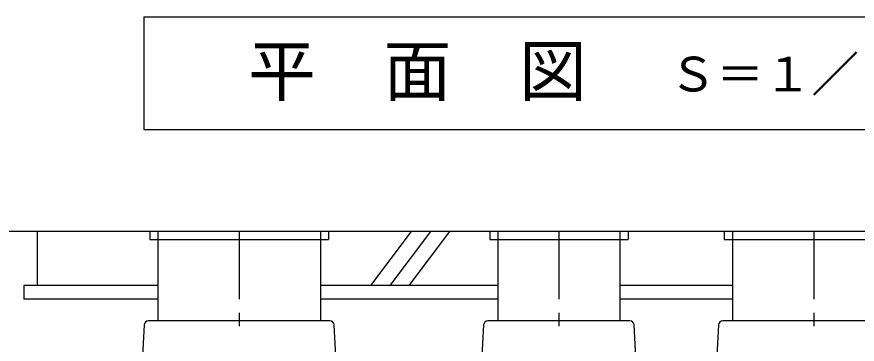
# Model space of a CAD drawing. Units: millimetres, scale not verified. Extents: x -14850 to 14850, y -10500 to 10500.
# Drawn here: x -10691 to -7590, y -3735 to -2526 of the extents above; entities that cross this region are included whole.
import ezdxf
from ezdxf.enums import TextEntityAlignment as Align

# ---------------------------------------------------------------- set-up
doc = ezdxf.new("R2010")
doc.units = ezdxf.units.MM
doc.header["$LTSCALE"] = 50
doc.linetypes.add('CHAIN1', pattern=[8, 5, -1, 1, -1])
doc.layers.add('0-1_機器', color=3, linetype='Continuous', lineweight=25)
doc.styles.add('ＭＳ ゴシック', font='')
doc.styles.get('ＭＳ ゴシック').set_extended_font_data('MS Gothic')

msp = doc.modelspace()

# ---------------------------------------------------------------- linework, layer by layer
at = {"layer": '0-1_機器'}
for p, q in [((-10222.58, -2526.35), (-10222.58, -2943.01)), ((-10222.58, -2526.35), (-6889.25, -2526.35)), ((-10222.58, -2943.01), (-6889.25, -2943.01)), ((-9535.59, -3648.89), (-10205.61, -3648.89)), ((-8428.59, -3648.89), (-8952.61, -3648.89)), ((-7415.59, -3648.89), (-8085.61, -3648.89)), ((-10221.59, -3664.05), (-10228.78, -3801.19)), ((-9512.43, -3801.19), (-9519.62, -3664.05)), ((-8968.59, -3664.05), (-8975.78, -3801.19)), ((-8403.94, -3829.62), (-8412.62, -3664.05)), ((-8101.59, -3664.05), (-8108.78, -3801.19))]:
    msp.add_line(p, q, dxfattribs=at)
at = {"layer": '0-1_機器', "color": 2}
for p, q in [((-6069.03, -3318.89), (-10790.62, -3318.89)), ((-10615.6, -3318.89), (-10615.6, -3518.89)), ((-10200.6, -3318.89), (-10200.6, -3348.89)), ((-10170.6, -3318.89), (-10170.6, -3648.89)), ((-9570.6, -3318.89), (-9570.6, -3648.89)), ((-9540.6, -3318.89), (-9540.6, -3348.89)), ((-9384.53, -3518.89), (-9234.53, -3318.89)), ((-9313.82, -3518.89), (-9163.82, -3318.89)), ((-9243.1, -3518.89), (-9093.1, -3318.89)), ((-8945.61, -3318.89), (-8945.61, -3348.89)), ((-8915.6, -3318.89), (-8915.6, -3648.89)), ((-8465.6, -3318.89), (-8465.6, -3648.89)), ((-8435.6, -3318.89), (-8435.6, -3348.89)), ((-8050.6, -3318.89), (-8050.6, -3648.89)), ((-10200.6, -3348.89), (-9540.6, -3348.89)), ((-8945.61, -3348.89), (-8435.6, -3348.89)), ((-10665.6, -3518.89), (-10665.6, -3568.89)), ((-10170.6, -3518.89), (-10665.6, -3518.89)), ((-8915.6, -3518.89), (-9570.6, -3518.89)), ((-8050.6, -3518.89), (-8465.6, -3518.89)), ((-10170.6, -3568.89), (-10665.6, -3568.89)), ((-8915.6, -3568.89), (-9570.6, -3568.89)), ((-8050.6, -3568.89), (-8465.6, -3568.89))]:
    msp.add_line(p, q, dxfattribs=at)
at = {"layer": '0-1_機器', "linetype": 'CHAIN1'}
for p, q in [((-9870.6, -3318.89), (-9870.6, -3698.89)), ((-8690.6, -3318.89), (-8690.6, -3698.89)), ((-7750.6, -3318.89), (-7750.6, -3698.89))]:
    msp.add_line(p, q, dxfattribs=at)
at = {"layer": '0-1_機器', "color": 2}
msp.add_lwpolyline([(-8080.6, -3318.89), (-8080.6, -3348.89), (-7420.6, -3348.89)], dxfattribs=at)
at = {"layer": '0-1_機器'}
for centre, start, end in [((-10205.61, -3664.89), 90, 177), ((-9535.59, -3664.89), 3, 90), ((-8952.61, -3664.89), 90, 177), ((-8428.59, -3664.89), 3, 90), ((-8085.61, -3664.89), 90, 177)]:
    msp.add_arc(centre, 16, start, end, dxfattribs=at)

# ---------------------------------------------------------------- texts
at = {"layer": '0-1_機器', "color": 4, "style": 'ＭＳ ゴシック'}
for s, height, p in [('平\u3000面\u3000図', 183.3, (-9837.8, -2872.65)), ('Ｓ＝１／５０', 128.4, (-8284.45, -2840.57))]:
    msp.add_text(s, height=height, dxfattribs=at).set_placement(p, align=Align.BOTTOM_LEFT)

doc.saveas('drawing.dxf')
